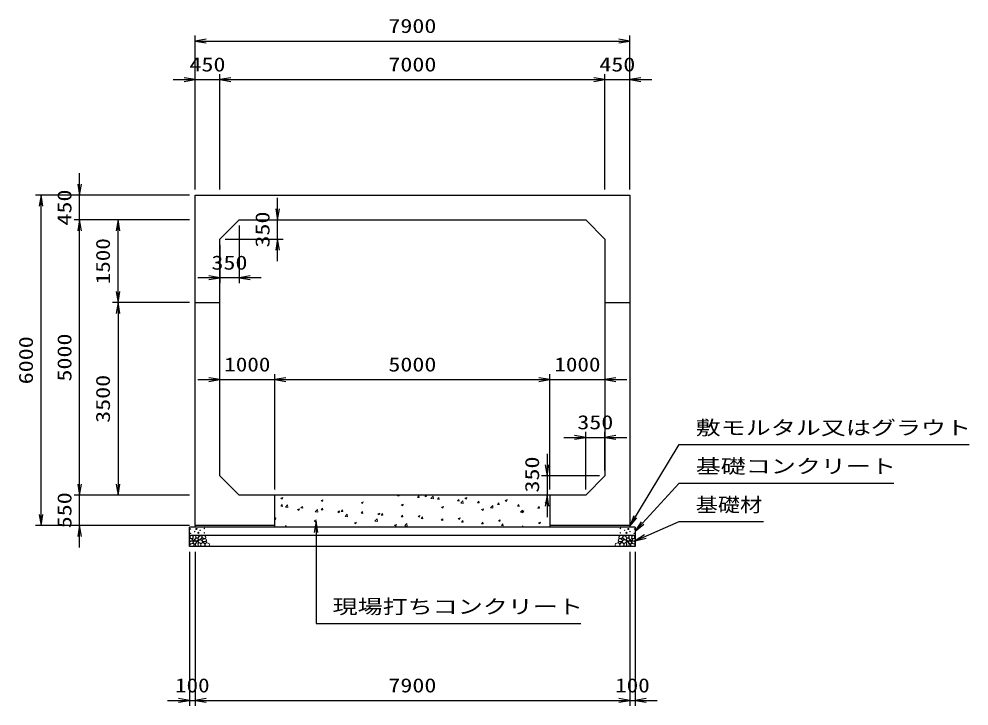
# Model space of a CAD drawing. Units: millimetres at full size. Extents: x 0 to 84100, y 0 to 59400.
# Drawn here: x 34900 to 52168, y 30120 to 42600 of the extents above; entities that cross this region are included whole.
import ezdxf
from ezdxf.enums import TextEntityAlignment as Align

# ---------------------------------------------------------------- set-up
doc = ezdxf.new("R2010")
doc.units = ezdxf.units.MM
for name, color, linetype, lineweight in [('D-DCR-HCHn', 4, 'Continuous', 9), ('D-STR-DIM', 7, 'Continuous', 25), ('D-STR-STRn', 1, 'Continuous', 25), ('D-STR-TXT', 7, 'Continuous', 25)]:
    doc.layers.add(name, color=color, linetype=linetype, lineweight=lineweight)
doc.styles.add('ＭＳ ゴシック', font='')
doc.styles.get('ＭＳ ゴシック').set_extended_font_data('MS Gothic')

# ---------------------------------------------------------------- blocks, each defined once
blk = doc.blocks.new('open_arrow')
at = {"color": 0, "linetype": 'Continuous', "lineweight": -2}
blk.add_lwpolyline([(7.5, 1.25), (0, 0), (7.5, -1.25)], dxfattribs=at)

msp = doc.modelspace()

# ---------------------------------------------------------------- linework, layer by layer
at = {"layer": 'D-DCR-HCHn'}
for p, q in [((39659.092, 33894.341), (39694.661, 33907.995)), ((39659.131, 33894.265), (39684.4, 33877.221)), ((39684.431, 33877.234), (39694.732, 33907.932)), ((40389.155, 33853.656), (40424.724, 33867.31)), ((40389.193, 33853.58), (40414.462, 33836.536)), ((40414.493, 33836.549), (40424.793, 33867.247)), ((41776.77, 33939.665), (41807.134, 33937.009)), ((41776.807, 33939.694), (41785.455, 33950)), ((41807.365, 33936.742), (41804.92, 33950)), ((42141.138, 33907.787), (42171.502, 33905.131)), ((42141.176, 33907.816), (42165.667, 33937.002)), ((42171.733, 33904.861), (42165.859, 33936.704)), ((42276.113, 33936.131), (42311.683, 33949.785)), ((42276.149, 33936.056), (42301.418, 33919.012)), ((42301.449, 33919.026), (42311.749, 33949.724)), ((42385.916, 33890.755), (42425.484, 33931.993)), ((42385.985, 33890.598), (42431.164, 33883.591)), ((42431.112, 33883.669), (42425.499, 33931.914)), ((42505.506, 33875.909), (42535.87, 33873.253)), ((42505.546, 33875.938), (42530.036, 33905.124)), ((42536.101, 33872.981), (42530.227, 33904.823)), ((42869.915, 33844.06), (42894.405, 33873.246)), ((42900.468, 33841.1), (42894.595, 33872.943)), ((42928.074, 33806.671), (42967.642, 33847.908)), ((42973.27, 33799.585), (42967.657, 33847.829)), ((43006.176, 33895.446), (43041.745, 33909.1)), ((43006.21, 33895.371), (43031.479, 33878.327)), ((43031.511, 33878.342), (43041.811, 33909.04)), ((43736.239, 33854.761), (43771.808, 33868.414)), ((43736.272, 33854.686), (43761.541, 33837.642)), ((43761.572, 33837.657), (43771.872, 33868.355)), ((39661.047, 33748.82), (39691.411, 33746.164)), ((39661.078, 33748.849), (39685.568, 33778.036)), ((39691.642, 33745.911), (39685.768, 33777.754)), ((39742.476, 33732.242), (39782.043, 33773.479)), ((39742.543, 33732.09), (39787.723, 33725.083)), ((39787.671, 33725.156), (39782.058, 33773.401)), ((39962.322, 33689.81), (39997.891, 33703.464)), ((39962.36, 33689.734), (39987.629, 33672.69)), ((39987.66, 33672.704), (39997.96, 33703.402)), ((40025.415, 33716.942), (40055.779, 33714.286)), ((40025.447, 33716.971), (40049.937, 33746.158)), ((40056.01, 33714.031), (40050.136, 33745.873)), ((40284.634, 33648.157), (40324.201, 33689.395)), ((40329.829, 33641.072), (40324.216, 33689.316)), ((40389.783, 33685.064), (40420.147, 33682.408)), ((40389.816, 33685.093), (40414.307, 33714.279)), ((40420.377, 33682.15), (40414.504, 33713.993)), ((40754.186, 33653.215), (40778.676, 33682.401)), ((40784.745, 33650.269), (40778.871, 33682.112)), ((41119.218, 33812.97), (41154.787, 33826.624)), ((41119.254, 33812.895), (41144.523, 33795.851)), ((41144.554, 33795.865), (41154.855, 33826.563)), ((41849.28, 33772.285), (41884.85, 33785.939)), ((41849.316, 33772.21), (41874.585, 33755.166)), ((41874.616, 33755.18), (41884.916, 33785.878)), ((42579.343, 33731.6), (42614.912, 33745.254)), ((42579.378, 33731.525), (42604.647, 33714.481)), ((42604.678, 33714.496), (42614.978, 33745.194)), ((42869.874, 33844.031), (42900.238, 33841.374)), ((42928.143, 33806.512), (42973.323, 33799.505)), ((43234.243, 33812.153), (43264.607, 33809.496)), ((43234.284, 33812.181), (43258.775, 33841.368)), ((43264.836, 33809.219), (43258.962, 33841.062)), ((43309.406, 33690.915), (43344.975, 33704.569)), ((43309.439, 33690.84), (43334.708, 33673.796)), ((43334.739, 33673.811), (43345.039, 33704.509)), ((43470.233, 33722.586), (43509.8, 33763.824)), ((43470.301, 33722.427), (43515.481, 33715.42)), ((43515.428, 33715.5), (43509.816, 33763.745)), ((43598.611, 33780.275), (43628.975, 33777.618)), ((43598.654, 33780.303), (43623.144, 33809.49)), ((43629.204, 33777.339), (43623.33, 33809.182)), ((43962.979, 33748.397), (43993.343, 33745.74)), ((43963.023, 33748.425), (43987.513, 33777.611)), ((43993.571, 33745.458), (43987.698, 33777.301)), ((44012.391, 33638.501), (44051.958, 33679.739)), ((44057.586, 33631.416), (44051.974, 33679.66)), ((44327.347, 33716.519), (44357.711, 33713.862)), ((44327.392, 33716.547), (44351.883, 33745.733)), ((44357.939, 33713.578), (44352.066, 33745.421)), ((44466.301, 33814.075), (44501.871, 33827.729)), ((44466.334, 33814.001), (44491.603, 33796.957)), ((44491.634, 33796.973), (44501.934, 33827.671)), ((39550, 33531.534), (39571.058, 33539.618)), ((39550, 33516.127), (39560.796, 33508.845)), ((39560.827, 33508.858), (39571.127, 33539.556)), ((40284.701, 33648.004), (40329.881, 33640.997)), ((40692.385, 33649.125), (40727.954, 33662.778)), ((40692.421, 33649.05), (40717.691, 33632.005)), ((40717.721, 33632.019), (40728.022, 33662.717)), ((40754.151, 33653.186), (40784.515, 33650.53)), ((40826.792, 33564.072), (40866.359, 33605.31)), ((40826.859, 33563.919), (40872.039, 33556.912)), ((40871.987, 33556.987), (40866.374, 33605.232)), ((41118.519, 33621.308), (41148.883, 33618.652)), ((41118.555, 33621.337), (41143.045, 33650.523)), ((41149.113, 33618.389), (41143.239, 33650.232)), ((41368.95, 33479.988), (41408.517, 33521.225)), ((41414.145, 33472.903), (41408.533, 33521.147)), ((41422.447, 33608.439), (41458.017, 33622.093)), ((41422.483, 33608.365), (41447.752, 33591.32)), ((41447.783, 33591.335), (41458.083, 33622.033)), ((41482.887, 33589.43), (41513.251, 33586.774)), ((41482.925, 33589.459), (41507.415, 33618.645)), ((41513.48, 33586.508), (41507.607, 33618.351)), ((41847.256, 33557.552), (41877.62, 33554.895)), ((41847.294, 33557.58), (41871.784, 33586.767)), ((41877.848, 33554.628), (41871.974, 33586.471)), ((42152.51, 33567.754), (42188.079, 33581.408)), ((42152.545, 33567.68), (42177.814, 33550.636)), ((42177.845, 33550.65), (42188.145, 33581.348)), ((42211.624, 33525.674), (42241.988, 33523.017)), ((42211.663, 33525.702), (42236.153, 33554.889)), ((42242.216, 33522.747), (42236.342, 33554.59)), ((42576.033, 33493.824), (42600.523, 33523.01)), ((42606.583, 33490.867), (42600.71, 33522.709)), ((42882.573, 33527.069), (42918.142, 33540.723)), ((42882.606, 33526.995), (42907.875, 33509.951)), ((42907.906, 33509.966), (42918.206, 33540.664)), ((43612.635, 33486.384), (43648.205, 33500.038)), ((43637.968, 33469.281), (43648.268, 33499.979)), ((44012.459, 33638.341), (44057.639, 33631.334)), ((44039.468, 33650.23), (44075.038, 33663.883)), ((44039.501, 33650.156), (44064.77, 33633.111)), ((44064.801, 33633.127), (44075.101, 33663.825)), ((39734.304, 33370), (39756.055, 33395.922)), ((39760.981, 33370), (39756.251, 33395.64)), ((40265.552, 33485.279), (40301.121, 33498.933)), ((40265.589, 33485.204), (40290.858, 33468.16)), ((40290.888, 33468.174), (40301.189, 33498.872)), ((40995.614, 33444.594), (41031.184, 33458.247)), ((40995.65, 33444.519), (41020.919, 33427.475)), ((41020.95, 33427.489), (41031.25, 33458.187)), ((41369.017, 33479.833), (41414.197, 33472.826)), ((41725.677, 33403.908), (41761.246, 33417.562)), ((41725.712, 33403.834), (41750.981, 33386.79)), ((41751.012, 33386.805), (41761.312, 33417.503)), ((41911.108, 33395.903), (41950.675, 33437.141)), ((41911.175, 33395.748), (41956.355, 33388.741)), ((41956.303, 33388.818), (41950.691, 33437.063)), ((42473.394, 33370), (42491.309, 33376.877)), ((42489.086, 33370), (42491.374, 33376.818)), ((42575.992, 33493.796), (42606.356, 33491.139)), ((42940.36, 33461.918), (42970.724, 33459.261)), ((42940.402, 33461.946), (42964.892, 33491.132)), ((42970.951, 33458.986), (42965.077, 33490.829)), ((43304.728, 33430.04), (43335.092, 33427.383)), ((43304.771, 33430.068), (43329.261, 33459.254)), ((43335.319, 33427.106), (43329.445, 33458.948)), ((43612.668, 33486.31), (43637.937, 33469.266)), ((43669.096, 33398.162), (43699.46, 33395.505)), ((43669.141, 33398.19), (43693.631, 33427.376)), ((43699.686, 33395.225), (43693.813, 33427.068)), ((44036.605, 33370), (44058, 33395.498)), ((44062.826, 33370), (44058.181, 33395.187)), ((44342.698, 33445.699), (44378.268, 33459.352)), ((44342.73, 33445.625), (44367.999, 33428.581)), ((44368.029, 33428.597), (44378.33, 33459.295))]:
    msp.add_line(p, q, dxfattribs=at)
for points in [[(38007.281, 33153.808), (38000.346, 33133.005), (38009.592, 33119.136), (38032.707, 33116.824), (38048.488, 33123.599), (38041.952, 33139.939), (38046.575, 33149.185), (38037.33, 33158.431), (38023.461, 33163.053)], [(38051.198, 33211.594), (38030.395, 33216.217), (38011.904, 33206.971), (38009.592, 33186.168), (38014.215, 33169.988), (38037.33, 33163.053), (38053.51, 33163.053), (38060.444, 33174.611), (38060.444, 33200.037)], [(38069.69, 33213.906), (38062.756, 33193.102), (38065.067, 33169.988), (38048.887, 33144.562), (38069.69, 33133.005), (38092.805, 33144.562), (38106.673, 33163.053), (38111.296, 33193.102), (38106.673, 33209.283), (38092.805, 33216.217)], [(38108.985, 33158.431), (38097.427, 33130.693), (38106.673, 33119.136), (38134.411, 33119.136), (38145.968, 33123.759), (38157.525, 33139.939), (38157.525, 33153.808), (38145.968, 33172.299), (38132.099, 33174.611)], [(38173.447, 33136.214), (38160.689, 33140.569), (38159.425, 33168.678), (38172.512, 33197.359), (38189.448, 33213.536), (38221.403, 33207.032), (38224.133, 33171.913), (38213.816, 33159.876), (38185.739, 33144.301)], [(38204.798, 33145.711), (38206.454, 33139.566), (38212.011, 33135.193), (38224.19, 33133.302), (38235.305, 33139.802), (38245.592, 33149.138), (38254.858, 33157.333), (38254.635, 33163.462), (38248.736, 33168.875), (38234.203, 33170.356), (38221.47, 33164.383), (38212.011, 33155.165), (38207.281, 33150.556)], [(38232.012, 33179.601), (38225.964, 33185.086), (38224.897, 33190.792), (38228.414, 33203.305), (38238.71, 33217.61), (38261.004, 33216.105), (38282.571, 33205.811), (38297.195, 33185.597), (38295.021, 33172.456), (38288.02, 33165.716), (38276.769, 33163.215), (38260.511, 33167.483), (38239.289, 33174.481)], [(38293.372, 33111.832), (38298.688, 33116.874), (38305.476, 33125.68), (38307.145, 33133.275), (38303.144, 33147.685), (38289.088, 33158.67), (38268.907, 33157.89), (38241.698, 33143.001), (38232.086, 33130.757), (38235.152, 33116.784), (38244.778, 33110.04), (38253.599, 33109.145), (38267.363, 33109.524), (38280.808, 33111.002)], [(45806.628, 33111.832), (45801.312, 33116.874), (45794.524, 33125.68), (45792.855, 33133.275), (45796.856, 33147.685), (45810.912, 33158.67), (45831.093, 33157.89), (45858.302, 33143.001), (45867.914, 33130.757), (45864.848, 33116.784), (45855.222, 33110.04), (45846.401, 33109.145), (45832.637, 33109.524), (45819.192, 33111.002)], [(45867.988, 33179.601), (45874.036, 33185.086), (45875.103, 33190.792), (45871.586, 33203.305), (45861.29, 33217.61), (45838.996, 33216.105), (45817.429, 33205.811), (45802.805, 33185.597), (45804.979, 33172.456), (45811.98, 33165.716), (45823.231, 33163.215), (45839.489, 33167.483), (45860.711, 33174.481)], [(45895.202, 33145.711), (45893.546, 33139.566), (45887.989, 33135.193), (45875.81, 33133.302), (45864.695, 33139.802), (45854.408, 33149.138), (45845.142, 33157.333), (45845.365, 33163.462), (45851.264, 33168.875), (45865.797, 33170.356), (45878.53, 33164.383), (45887.989, 33155.165), (45892.719, 33150.556)], [(45926.553, 33136.214), (45939.311, 33140.569), (45940.575, 33168.678), (45927.488, 33197.359), (45910.552, 33213.536), (45878.597, 33207.032), (45875.867, 33171.913), (45886.184, 33159.876), (45914.261, 33144.301)], [(45991.015, 33158.431), (46002.573, 33130.693), (45993.327, 33119.136), (45965.589, 33119.136), (45954.032, 33123.759), (45942.475, 33139.939), (45942.475, 33153.808), (45954.032, 33172.299), (45967.901, 33174.611)], [(46030.31, 33213.906), (46037.244, 33193.102), (46034.933, 33169.988), (46051.113, 33144.562), (46030.31, 33133.005), (46007.195, 33144.562), (45993.327, 33163.053), (45988.704, 33193.102), (45993.327, 33209.283), (46007.195, 33216.217)], [(46048.802, 33211.594), (46069.605, 33216.217), (46088.096, 33206.971), (46090.408, 33186.168), (46085.785, 33169.988), (46062.67, 33163.053), (46046.49, 33163.053), (46039.556, 33174.611), (46039.556, 33200.037)], [(46092.719, 33153.808), (46099.654, 33133.005), (46090.408, 33119.136), (46067.293, 33116.824), (46051.512, 33123.599), (46058.048, 33139.939), (46053.425, 33149.185), (46062.67, 33158.431), (46076.539, 33163.053)], [(38051.155, 33077.009), (38068.277, 33102.692), (38066.137, 33109.112), (38042.594, 33115.533), (38021.192, 33113.393), (38006.21, 33100.551), (38004.07, 33085.57), (38006.21, 33070.588), (38023.332, 33066.308)], [(38059.716, 33023.503), (38074.698, 33029.924), (38078.978, 33051.326), (38070.417, 33066.308), (38055.435, 33070.588), (38036.173, 33068.448), (38014.771, 33059.887), (38004.07, 33047.045), (38004.07, 33032.064), (38010.49, 33023.503), (38036.173, 33025.643)], [(38074.313, 33133.005), (38062.756, 33123.759), (38067.379, 33116.824), (38083.559, 33116.824), (38090.493, 33119.136), (38095.116, 33128.382), (38088.182, 33135.316)], [(38111.082, 33077.009), (38121.783, 33102.692), (38113.222, 33113.393), (38087.539, 33113.393), (38076.838, 33109.112), (38066.137, 33094.131), (38066.137, 33081.289), (38076.838, 33064.167), (38089.679, 33062.027)], [(38106.801, 33029.924), (38106.801, 33055.606), (38096.1, 33062.027), (38085.399, 33055.606), (38083.259, 33040.625), (38085.399, 33027.783), (38100.381, 33023.503)], [(38147.466, 33025.643), (38153.886, 33044.905), (38151.746, 33066.308), (38166.728, 33089.85), (38147.466, 33100.551), (38126.063, 33089.85), (38113.222, 33072.728), (38108.941, 33044.905), (38113.222, 33029.924), (38126.063, 33023.503)], [(38143.185, 33100.551), (38153.886, 33109.112), (38149.606, 33115.533), (38134.624, 33115.533), (38128.204, 33113.393), (38123.923, 33104.832), (38130.344, 33098.411)], [(38164.588, 33027.783), (38183.85, 33023.503), (38200.972, 33032.064), (38203.112, 33051.326), (38200.968, 33074.878), (38177.429, 33082.327), (38162.447, 33078.603), (38156.027, 33062.027), (38156.027, 33038.484)], [(38213.203, 33079.532), (38177.829, 33086.129), (38162.782, 33098.266), (38158.03, 33117.263), (38172.713, 33131.629), (38201.323, 33139.69), (38222.97, 33126.761), (38236.961, 33109.347), (38233.002, 33091.67)], [(38212.352, 33073.637), (38227.306, 33082.556), (38253.44, 33082.292), (38274.93, 33063.525), (38278.643, 33034.899), (38264.853, 33024.245), (38228.098, 33021.871), (38211.731, 33031.633), (38207.172, 33054.06)], [(38249.971, 33085.265), (38254.183, 33088.446), (38257.686, 33093.505), (38257.81, 33100.431), (38253.414, 33106.067), (38245.769, 33107.977), (38239.356, 33106.179), (38237.704, 33100.442), (38236.896, 33094.835), (38237.881, 33087.456), (38243.975, 33084.127)], [(38277.597, 33070.331), (38267.895, 33075.079), (38260.89, 33083.822), (38260.719, 33095.084), (38264.942, 33105.627), (38280.189, 33107.625), (38295.054, 33108.018), (38309.481, 33102.512), (38311.849, 33093.273), (38299.54, 33082.195), (38284.555, 33073.15)], [(38309.972, 33022.493), (38294.837, 33024.274), (38284.866, 33029.787), (38280.835, 33042.722), (38280.945, 33054.963), (38290.172, 33071.678), (38308.242, 33082.822), (38335.731, 33078.403), (38357.453, 33070.334), (38362.643, 33046.125), (38358.03, 33028.257), (38336.884, 33022.877)], [(45790.028, 33022.493), (45805.163, 33024.274), (45815.134, 33029.787), (45819.165, 33042.722), (45819.055, 33054.963), (45809.828, 33071.678), (45791.758, 33082.822), (45764.269, 33078.403), (45742.547, 33070.334), (45737.357, 33046.125), (45741.97, 33028.257), (45763.116, 33022.877)], [(45822.403, 33070.331), (45832.105, 33075.079), (45839.11, 33083.822), (45839.281, 33095.084), (45835.058, 33105.627), (45819.811, 33107.625), (45804.946, 33108.018), (45790.519, 33102.512), (45788.151, 33093.273), (45800.46, 33082.195), (45815.445, 33073.15)], [(45887.648, 33073.637), (45872.694, 33082.556), (45846.56, 33082.292), (45825.07, 33063.525), (45821.357, 33034.899), (45835.147, 33024.245), (45871.902, 33021.871), (45888.269, 33031.633), (45892.828, 33054.06)], [(45850.029, 33085.265), (45845.817, 33088.446), (45842.314, 33093.505), (45842.19, 33100.431), (45846.586, 33106.067), (45854.231, 33107.977), (45860.644, 33106.179), (45862.296, 33100.442), (45863.104, 33094.835), (45862.119, 33087.456), (45856.025, 33084.127)], [(45886.797, 33079.532), (45922.171, 33086.129), (45937.218, 33098.266), (45941.97, 33117.263), (45927.287, 33131.629), (45898.677, 33139.69), (45877.03, 33126.761), (45863.039, 33109.347), (45866.998, 33091.67)], [(45935.412, 33027.783), (45916.15, 33023.503), (45899.028, 33032.064), (45896.888, 33051.326), (45899.032, 33074.878), (45922.571, 33082.327), (45937.553, 33078.603), (45943.973, 33062.027), (45943.973, 33038.484)], [(45952.534, 33025.643), (45946.114, 33044.905), (45948.254, 33066.308), (45933.272, 33089.85), (45952.534, 33100.551), (45973.937, 33089.85), (45986.778, 33072.728), (45991.059, 33044.905), (45986.778, 33029.924), (45973.937, 33023.503)], [(45956.815, 33100.551), (45946.114, 33109.112), (45950.394, 33115.533), (45965.376, 33115.533), (45971.796, 33113.393), (45976.077, 33104.832), (45969.656, 33098.411)], [(45988.918, 33077.009), (45978.217, 33102.692), (45986.778, 33113.393), (46012.461, 33113.393), (46023.162, 33109.112), (46033.863, 33094.131), (46033.863, 33081.289), (46023.162, 33064.167), (46010.321, 33062.027)], [(45993.199, 33029.924), (45993.199, 33055.606), (46003.9, 33062.027), (46014.601, 33055.606), (46016.741, 33040.625), (46014.601, 33027.783), (45999.619, 33023.503)], [(46025.687, 33133.005), (46037.244, 33123.759), (46032.621, 33116.824), (46016.441, 33116.824), (46009.507, 33119.136), (46004.884, 33128.382), (46011.818, 33135.316)], [(46040.284, 33023.503), (46025.302, 33029.924), (46021.022, 33051.326), (46029.583, 33066.308), (46044.565, 33070.588), (46063.827, 33068.448), (46085.229, 33059.887), (46095.93, 33047.045), (46095.93, 33032.064), (46089.51, 33023.503), (46063.827, 33025.643)], [(46048.845, 33077.009), (46031.723, 33102.692), (46033.863, 33109.112), (46057.406, 33115.533), (46078.808, 33113.393), (46093.79, 33100.551), (46095.93, 33085.57), (46093.79, 33070.588), (46076.668, 33066.308)]]:
    msp.add_lwpolyline(points, close=True, dxfattribs=at)
for points in [[(38143.432, 33218.547), (38126.093, 33216.446), (38114.258, 33208.701), (38114.626, 33189.819), (38120.514, 33176.087), (38135.025, 33176.185), (38155.107, 33179.153), (38164.799, 33193.689), (38174.082, 33203.492), (38176.884, 33214.345), (38164.099, 33218.547), (38143.082, 33218.547)], [(45956.568, 33218.547), (45973.907, 33216.446), (45985.742, 33208.701), (45985.374, 33189.819), (45979.486, 33176.087), (45964.975, 33176.185), (45944.893, 33179.153), (45935.201, 33193.689), (45925.918, 33203.492), (45923.116, 33214.345), (45935.901, 33218.547), (45956.918, 33218.547)]]:
    msp.add_lwpolyline(points, dxfattribs=at)
for centre, radius in [((38016.091, 33336.145), 4.5), ((38125.004, 33336.145), 11.25), ((38267.197, 33345.221), 4.5), ((45832.803, 33345.221), 4.5), ((45974.996, 33336.145), 11.25), ((46083.909, 33336.145), 4.5), ((38017.803, 33255.879), 4.5), ((38093.437, 33288.641), 4.5), ((38159.996, 33264.955), 11.25), ((38191.563, 33312.459), 4.5), ((38268.909, 33264.955), 4.5), ((45831.091, 33264.955), 4.5), ((45908.437, 33312.459), 4.5), ((45940.004, 33264.955), 11.25), ((46006.563, 33288.641), 4.5), ((46082.197, 33255.879), 4.5)]:
    msp.add_circle(centre, radius, dxfattribs=at)
at = {"layer": 'D-STR-DIM'}
for p, q in [((38100, 39500), (38100, 42300)), ((38100, 42200), (46000, 42200)), ((46000, 39500), (46000, 42300)), ((37700, 41500), (38950, 41500)), ((38100, 39500), (38100, 41600)), ((38550, 39500), (38550, 41600)), ((38550, 39500), (38550, 41600)), ((38550, 41500), (45550, 41500)), ((45150, 41500), (46400, 41500)), ((45550, 39500), (45550, 41600)), ((45550, 39500), (45550, 41600)), ((46000, 39500), (46000, 41600)), ((36000, 38550), (36000, 39800)), ((38000, 39400), (35200, 39400)), ((35300, 33400), (35300, 39400)), ((38000, 39400), (35900, 39400)), ((39600, 38200), (39600, 39350)), ((38000, 38950), (35900, 38950)), ((38000, 38950), (35900, 38950)), ((36000, 33950), (36000, 38950)), ((38000, 38950), (36600, 38950)), ((36700, 37450), (36700, 38950)), ((39000, 38950), (39700, 38950)), ((38900, 38850), (38900, 37800)), ((38650, 38600), (39700, 38600)), ((38550, 38500), (38550, 37800)), ((39300, 37900), (38150, 37900)), ((38000, 37450), (36600, 37450)), ((38000, 37450), (36600, 37450)), ((36700, 37450), (36700, 33950)), ((39550, 34050), (39550, 36150)), ((39550, 34050), (39550, 36150)), ((44550, 34050), (44550, 36150)), ((44550, 34050), (44550, 36150)), ((38150, 36050), (39950, 36050)), ((39550, 36050), (44550, 36050)), ((44150, 36050), (45950, 36050)), ((45200, 34050), (45200, 35100)), ((45550, 34400), (45550, 35100)), ((44800, 35000), (45950, 35000)), ((44500, 34700), (44500, 33550)), ((36000, 33000), (36000, 34350)), ((45450, 34300), (44400, 34300)), ((38000, 33950), (35900, 33950)), ((38000, 33950), (35900, 33950)), ((38000, 33950), (36600, 33950)), ((45100, 33950), (44400, 33950)), ((38000, 33400), (35200, 33400)), ((38000, 33400), (35900, 33400)), ((38000, 32920), (38000, 30120)), ((38100, 32920), (38100, 30120)), ((38100, 32920), (38100, 30120)), ((46000, 32920), (46000, 30120)), ((46000, 32920), (46000, 30120)), ((46100, 32920), (46100, 30120)), ((37600, 30220), (38500, 30220)), ((38100, 30220), (46000, 30220)), ((45600, 30220), (46500, 30220))]:
    msp.add_line(p, q, dxfattribs=at)
at = {"layer": 'D-STR-STRn'}
for p, q in [((38100, 39400), (46000, 39400)), ((38100, 33400), (38100, 39400)), ((46000, 39400), (46000, 33400)), ((38550, 38600), (38900, 38950)), ((38900, 38950), (45200, 38950)), ((45200, 38950), (45550, 38600)), ((38550, 34300), (38550, 38600)), ((45550, 38600), (45550, 34300)), ((38100, 37450), (38550, 37450)), ((45550, 37450), (46000, 37450)), ((38900, 33950), (38550, 34300)), ((45550, 34300), (45200, 33950)), ((45200, 33950), (38900, 33950)), ((39550, 33370), (39550, 33950)), ((44550, 33950), (44550, 33370)), ((46100, 33370), (38000, 33370)), ((38000, 33020), (38000, 33370)), ((39550, 33400), (38100, 33400)), ((38100, 33400), (38100, 33370)), ((46000, 33400), (44550, 33400)), ((46000, 33400), (46000, 33370)), ((46100, 33370), (46100, 33020)), ((46100, 33220), (38000, 33220)), ((46100, 33020), (38000, 33020))]:
    msp.add_line(p, q, dxfattribs=at)
at = {"layer": 'D-STR-TXT'}
for points in [[(46000, 33385), (46900, 34870), (47100, 34870), (52167.513, 34870)], [(46100, 33295), (46900, 34170), (47100, 34170), (50803.046, 34170)], [(40300, 33470), (40300, 31620), (40500, 31620), (45112.69, 31620)], [(46100, 33120), (46900, 33470), (47100, 33470), (48429.442, 33470)]]:
    msp.add_lwpolyline(points, dxfattribs=at)

# ---------------------------------------------------------------- block references
at = {"layer": 'D-STR-DIM', "xscale": 26.7, "yscale": 26.7}
for p in [(38100, 42200), (38550, 41500), (38550, 41500), (46000, 41500), (38900, 37900), (39550, 36050), (39550, 36050), (45550, 36050), (45550, 35000), (38100, 30220), (38100, 30220), (46100, 30220)]:
    msp.add_blockref('open_arrow', p, dxfattribs=at)
for p, rotation in [((46000, 42200), 180), ((38100, 41500), 180), ((45550, 41500), 180), ((45550, 41500), 180), ((36000, 39400), 90), ((35300, 39400), 270), ((39600, 38950), 90), ((36000, 38950), 270), ((36000, 38950), 270), ((36700, 38950), 270), ((39600, 38600), 270), ((38550, 37900), 180), ((36700, 37450), 90), ((36700, 37450), 270), ((38550, 36050), 180), ((44550, 36050), 180), ((44550, 36050), 180), ((45200, 35000), 180), ((44500, 34300), 90), ((36000, 33950), 90), ((36000, 33950), 90), ((36700, 33950), 90), ((44500, 33950), 270), ((35300, 33400), 90), ((36000, 33400), 270), ((38000, 30220), 180), ((46000, 30220), 180), ((46000, 30220), 180)]:
    msp.add_blockref('open_arrow', p, dxfattribs=dict(at, rotation=rotation))
at = {"layer": 'D-STR-TXT', "xscale": 26.7, "yscale": 26.7}
for p, rotation in [((46000, 33385), 58.8), ((40300, 33470), 270), ((46100, 33295), 47.6), ((46100, 33120), 23.6)]:
    msp.add_blockref('open_arrow', p, dxfattribs=dict(at, rotation=rotation))

# ---------------------------------------------------------------- texts
at = {"layer": 'D-STR-DIM', "style": 'ＭＳ ゴシック'}
for s, width, p in [('7900', 1.25, (42050, 42475)), ('450', 1.25, (38325, 41775)), ('7000', 1.25, (42050, 41775)), ('450', 1.25, (45775, 41775)), ('350', 1.25, (38725, 38175)), ('1000', 1.2, (39050, 36325)), ('5000', 1.25, (42050, 36325)), ('1000', 1.2, (45050, 36325)), ('350', 1.25, (45375, 35275)), ('100', 1.2, (38050, 30495)), ('7900', 1.25, (42050, 30495)), ('100', 1.2, (46050, 30495))]:
    msp.add_text(s, height=256.6, dxfattribs=dict(at, width=width)).set_placement(p, align=Align.MIDDLE_CENTER)
for s, width, p in [('450', 1.25, (35725, 39175)), ('350', 1.25, (39325, 38775)), ('1500', 1.2, (36425, 38200)), ('6000', 1.25, (35025, 36400)), ('5000', 1.25, (35725, 36450)), ('3500', 1.25, (36425, 35700)), ('350', 1.25, (44225, 34325)), ('550', 1.25, (35725, 33675))]:
    msp.add_text(s, height=256.6, rotation=90, dxfattribs=dict(at, width=width)).set_placement(p, align=Align.MIDDLE_CENTER)
at = {"layer": 'D-STR-TXT', "style": 'ＭＳ ゴシック'}
for s, width, p in [('敷モルタル又はグラウト', 1.3, (47200, 34970)), ('基礎コンクリート', 1.3, (47200, 34270)), ('基礎材', 1.15, (47200, 33570)), ('現場打ちコンクリート', 1.3, (40600, 31720))]:
    msp.add_text(s, height=256.6, dxfattribs=dict(at, width=width)).set_placement(p, align=Align.BOTTOM_LEFT)

doc.saveas('drawing.dxf')
